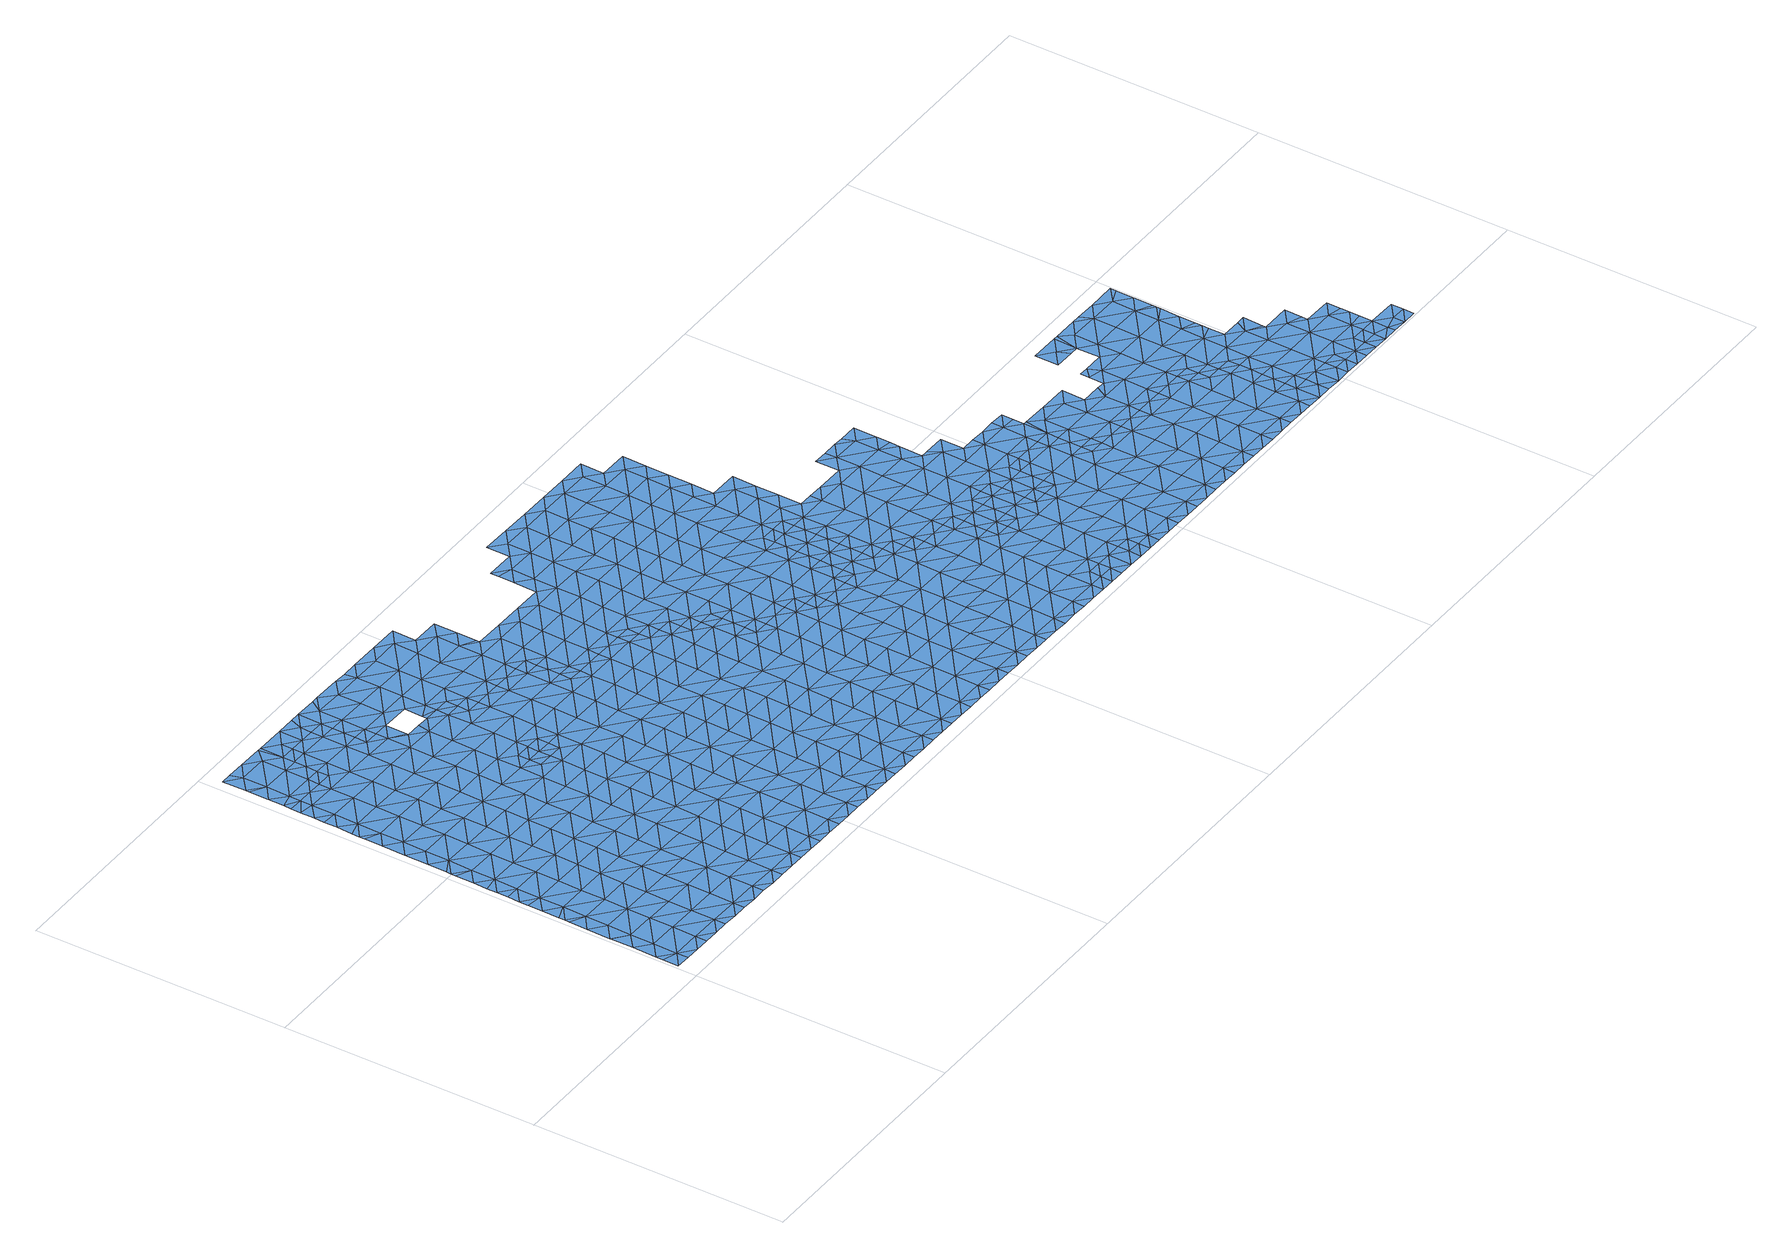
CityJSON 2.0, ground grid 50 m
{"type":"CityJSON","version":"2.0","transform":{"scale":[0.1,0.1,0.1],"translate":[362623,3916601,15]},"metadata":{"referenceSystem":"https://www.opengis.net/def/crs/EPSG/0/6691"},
"CityObjects":{
"waterbody1":{"type":"WaterBody","attributes":{"name":"9","class":"1140","function":"1","WaterBodyRiverFloodingRiskAttribute.description":"5","WaterBodyRiverFloodingRiskAttribute.rankOrg":"2","WaterBodyRiverFloodingRiskAttribute.adminType":"2","WaterBodyRiverFloodingRiskAttribute.scale":"L1"},"geometry":[{"type":"MultiSurface","lod":"1","boundaries":[[[0,1,2]],[[3,1,0]],[[2,4,0]],[[5,6,3]],[[0,5,3]],[[4,7,0]],[[5,8,6]],[[9,8,10]],[[9,6,8]],[[7,11,0]],[[8,12,10]],[[0,13,5]],[[14,10,12]],[[15,11,7]],[[16,17,18]],[[17,14,12]],[[16,14,17]],[[13,0,11]],[[13,19,5]],[[18,20,21]],[[17,20,18]],[[20,22,21]],[[8,5,19]],[[8,23,12]],[[15,24,11]],[[19,23,8]],[[23,17,12]],[[22,25,26]],[[26,25,27]],[[22,20,25]],[[27,28,29]],[[29,28,30]],[[13,11,31]],[[27,25,28]],[[11,24,31]],[[20,17,32]],[[13,33,19]],[[30,34,35]],[[32,17,23]],[[24,36,31]],[[37,35,34]],[[30,28,34]],[[25,20,38]],[[19,39,23]],[[38,20,32]],[[40,28,25]],[[34,41,37]],[[13,31,33]],[[37,41,42]],[[42,41,43]],[[36,44,31]],[[45,46,43]],[[47,25,38]],[[41,45,43]],[[19,33,39]],[[39,48,23]],[[23,49,32]],[[48,49,23]],[[50,46,45]],[[40,25,47]],[[34,28,40]],[[31,51,33]],[[51,31,44]],[[32,52,38]],[[53,50,45]],[[54,50,53]],[[49,52,32]],[[55,45,41]],[[53,56,54]],[[38,57,47]],[[34,40,58]],[[54,56,59]],[[41,34,55]],[[44,60,51]],[[52,57,38]],[[55,34,58]],[[61,33,51]],[[39,62,48]],[[63,40,47]],[[39,33,62]],[[60,64,51]],[[65,59,66]],[[57,63,47]],[[63,58,40]],[[59,56,66]],[[33,61,62]],[[67,65,66]],[[67,68,69]],[[45,55,70]],[[53,45,71]],[[69,68,72]],[[64,73,51]],[[74,61,51]],[[67,66,68]],[[56,53,71]],[[49,75,52]],[[76,77,72]],[[78,55,58]],[[45,70,71]],[[48,62,79]],[[49,48,75]],[[80,66,56]],[[77,76,81]],[[76,72,68]],[[48,79,75]],[[82,73,64]],[[83,80,56]],[[80,68,66]],[[84,58,63]],[[52,85,57]],[[56,71,83]],[[74,51,73]],[[74,86,61]],[[87,81,88]],[[70,55,78]],[[81,76,88]],[[58,84,78]],[[62,61,86]],[[89,71,70]],[[52,75,90]],[[91,87,92]],[[57,93,63]],[[92,87,88]],[[80,94,68]],[[82,95,73]],[[79,62,86]],[[96,89,70]],[[52,90,85]],[[94,97,68]],[[96,70,78]],[[86,98,79]],[[71,89,83]],[[63,99,84]],[[76,68,97]],[[100,74,73]],[[75,79,98]],[[95,100,73]],[[88,101,92]],[[93,57,85]],[[93,99,63]],[[75,102,90]],[[88,76,97]],[[84,103,78]],[[89,104,83]],[[105,86,74]],[[102,75,98]],[[88,106,101]],[[100,105,74]],[[90,107,85]],[[106,88,97]],[[78,108,96]],[[80,83,109]],[[95,110,100]],[[109,83,104]],[[111,90,102]],[[94,80,109]],[[85,107,93]],[[84,99,103]],[[105,112,86]],[[86,113,98]],[[94,114,97]],[[110,115,100]],[[116,101,106]],[[112,113,86]],[[113,102,98]],[[108,78,103]],[[108,117,96]],[[90,111,107]],[[118,99,93]],[[89,117,104]],[[119,94,109]],[[97,114,106]],[[89,96,117]],[[100,120,105]],[[114,94,119]],[[99,118,103]],[[113,121,102]],[[116,106,122]],[[102,123,111]],[[93,107,124]],[[104,125,109]],[[100,115,120]],[[121,123,102]],[[93,124,118]],[[105,126,112]],[[127,104,117]],[[109,125,119]],[[111,128,107]],[[129,106,114]],[[118,130,103]],[[122,106,129]],[[115,131,120]],[[128,124,107]],[[132,117,108]],[[105,120,133]],[[104,127,125]],[[134,114,119]],[[108,103,132]],[[131,135,120]],[[136,122,129]],[[137,122,136]],[[132,103,130]],[[105,133,126]],[[138,137,136]],[[111,123,128]],[[134,129,114]],[[113,112,139]],[[117,140,127]],[[119,125,141]],[[135,142,120]],[[143,138,144]],[[145,130,118]],[[112,126,139]],[[121,146,123]],[[138,136,144]],[[121,113,146]],[[147,143,148]],[[119,141,134]],[[124,128,149]],[[118,124,145]],[[150,136,129]],[[117,132,151]],[[148,143,144]],[[113,139,146]],[[152,141,125]],[[124,149,145]],[[133,120,153]],[[117,151,140]],[[145,154,130]],[[130,155,132]],[[125,127,152]],[[135,156,142]],[[129,134,157]],[[153,120,142]],[[128,123,158]],[[152,127,140]],[[144,136,150]],[[126,133,159]],[[123,146,158]],[[148,144,160]],[[129,157,150]],[[152,161,141]],[[162,160,144]],[[156,163,142]],[[133,153,159]],[[151,132,155]],[[130,154,155]],[[139,126,164]],[[128,158,165]],[[149,128,166]],[[162,144,150]],[[155,167,151]],[[151,168,140]],[[134,141,169]],[[164,126,159]],[[163,170,142]],[[166,128,165]],[[171,153,142]],[[167,168,151]],[[157,134,169]],[[146,139,172]],[[141,161,169]],[[145,149,173]],[[150,157,174]],[[145,175,154]],[[140,176,152]],[[177,160,162]],[[172,139,164]],[[158,146,172]],[[174,178,150]],[[179,162,150]],[[180,170,163]],[[149,166,173]],[[154,181,155]],[[174,157,182]],[[157,169,182]],[[171,142,170]],[[159,153,171]],[[150,178,179]],[[183,177,162]],[[155,184,167]],[[161,152,176]],[[145,173,175]],[[185,162,179]],[[140,168,176]],[[158,172,186]],[[165,158,187]],[[188,169,161]],[[180,189,170]],[[190,174,182]],[[162,185,183]],[[187,158,186]],[[191,192,167]],[[191,167,184]],[[154,175,181]],[[159,171,193]],[[164,159,194]],[[168,167,192]],[[184,155,181]],[[166,165,195]],[[182,169,196]],[[161,176,197]],[[198,171,170]],[[199,190,182]],[[194,159,193]],[[172,164,194]],[[189,198,170]],[[195,165,187]],[[173,166,195]],[[200,199,182]],[[200,182,196]],[[188,161,197]],[[181,201,184]],[[196,169,188]],[[186,172,202]],[[203,193,171]],[[202,172,194]],[[204,198,189]],[[205,187,186]],[[168,192,206]],[[176,207,197]],[[208,206,192]],[[173,195,209]],[[175,173,210]],[[175,211,181]],[[176,168,207]],[[181,212,201]],[[196,188,213]],[[193,203,194]],[[214,186,202]],[[215,195,187]],[[173,209,210]],[[171,198,216]],[[168,206,207]],[[211,212,181]],[[204,217,198]],[[205,186,214]],[[171,216,203]],[[194,218,202]],[[208,219,206]],[[175,210,211]],[[213,188,220]],[[197,207,221]],[[188,197,222]],[[215,187,205]],[[209,195,215]],[[218,194,203]],[[223,214,202]],[[219,224,206]],[[211,225,212]],[[197,221,222]],[[220,188,222]],[[226,225,219]],[[226,212,225]],[[216,198,227]],[[198,217,227]],[[228,229,209]],[[229,211,210]],[[230,202,218]],[[231,205,214]],[[225,224,219]],[[207,232,221]],[[209,215,228]],[[210,209,229]],[[207,206,232]],[[233,220,222]],[[217,234,227]],[[203,235,218]],[[221,236,222]],[[202,230,223]],[[205,231,215]],[[216,227,237]],[[203,216,235]],[[211,238,225]],[[206,224,232]],[[239,233,222]],[[234,240,227]],[[216,237,235]],[[214,223,231]],[[221,241,236]],[[242,228,215]],[[238,211,229]],[[222,236,239]],[[243,224,225]],[[221,232,241]],[[233,239,244]],[[240,245,227]],[[230,246,223]],[[247,215,231]],[[248,229,228]],[[249,225,238]],[[218,235,250]],[[230,218,246]],[[251,236,241]],[[237,227,245]],[[242,248,228]],[[248,238,229]],[[218,250,246]],[[252,245,240]],[[253,241,232]],[[223,254,231]],[[215,247,242]],[[245,255,237]],[[225,249,243]],[[232,224,253]],[[256,251,241]],[[235,237,257]],[[258,249,238]],[[224,243,253]],[[223,246,254]],[[252,259,245]],[[237,255,257]],[[241,260,256]],[[261,238,248]],[[250,235,262]],[[263,243,249]],[[231,254,264]],[[247,231,265]],[[241,253,260]],[[266,255,245]],[[258,238,261]],[[235,257,262]],[[258,263,249]],[[263,253,243]],[[231,264,265]],[[267,245,259]],[[246,250,268]],[[242,247,269]],[[270,256,260]],[[248,242,269]],[[271,257,255]],[[250,262,268]],[[272,260,253]],[[247,265,269]],[[254,246,273]],[[263,272,253]],[[274,270,260]],[[259,275,267]],[[266,245,267]],[[271,262,257]],[[261,248,276]],[[246,268,273]],[[264,254,277]],[[248,269,276]],[[278,274,260]],[[272,278,260]],[[275,279,267]],[[280,268,262]],[[255,266,271]],[[254,273,277]],[[271,280,262]],[[265,264,281]],[[261,276,282]],[[258,261,283]],[[284,272,263]],[[279,285,267]],[[267,285,266]],[[283,286,258]],[[287,273,268]],[[264,277,281]],[[269,288,276]],[[261,282,283]],[[269,265,288]],[[286,284,263]],[[263,258,286]],[[289,274,278]],[[290,291,272]],[[290,272,284]],[[292,277,273]],[[265,281,288]],[[268,280,293]],[[278,272,291]],[[276,294,282]],[[279,295,285]],[[291,296,278]],[[296,297,278]],[[268,293,287]],[[298,281,277]],[[266,285,299]],[[271,266,300]],[[289,278,297]],[[276,288,301]],[[282,302,283]],[[303,284,286]],[[295,304,285]],[[300,266,299]],[[280,271,300]],[[298,288,281]],[[273,287,292]],[[276,301,294]],[[283,305,286]],[[306,299,285]],[[304,306,285]],[[298,277,292]],[[307,301,288]],[[303,286,308]],[[282,294,302]],[[280,300,309]],[[293,280,310]],[[310,280,309]],[[310,311,293]],[[312,300,299]],[[305,283,302]],[[313,306,304]],[[307,288,298]],[[314,294,301]],[[287,293,311]],[[308,286,305]],[[307,315,301]],[[311,316,287]],[[317,299,306]],[[292,316,298]],[[318,302,294]],[[300,319,309]],[[292,287,316]],[[320,308,305]],[[313,321,306]],[[322,307,298]],[[314,301,315]],[[299,317,312]],[[323,305,302]],[[309,324,310]],[[325,320,305]],[[319,300,312]],[[321,326,306]],[[294,314,318]],[[298,316,322]],[[323,325,305]],[[324,309,319]],[[311,310,324]],[[323,302,318]],[[317,306,327]],[[311,328,316]],[[307,322,329]],[[315,307,330]],[[321,331,326]],[[327,332,317]],[[332,319,312]],[[333,328,311]],[[328,322,316]],[[330,307,329]],[[306,326,327]],[[330,334,315]],[[312,317,332]],[[311,324,333]],[[314,315,334]],[[335,325,323]],[[331,336,326]],[[337,324,319]],[[318,338,323]],[[322,339,329]],[[340,335,323]],[[318,314,341]],[[336,342,326]],[[343,327,326]],[[337,319,332]],[[318,341,338]],[[324,344,333]],[[345,322,328]],[[323,338,340]],[[340,346,335]],[[314,334,341]],[[342,343,326]],[[339,347,329]],[[348,342,336]],[[322,345,339]],[[327,349,332]],[[324,337,344]],[[344,350,333]],[[330,329,347]],[[351,338,341]],[[352,341,334]],[[343,349,327]],[[353,345,328]],[[328,333,354]],[[355,352,334]],[[334,330,355]],[[341,356,351]],[[348,357,342]],[[337,332,349]],[[358,356,341]],[[355,330,347]],[[333,350,354]],[[341,352,358]],[[359,339,345]],[[360,347,339]],[[353,328,354]],[[342,361,343]],[[362,350,344]],[[361,342,357]],[[337,349,363]],[[344,337,364]],[[359,360,339]],[[365,352,355]],[[366,367,347]],[[366,347,360]],[[368,349,343]],[[337,363,364]],[[345,353,359]],[[355,347,367]],[[369,365,355]],[[361,357,370]],[[367,369,355]],[[371,368,343]],[[362,344,364]],[[362,372,350]],[[373,363,349]],[[343,361,371]],[[354,350,372]],[[354,374,353]],[[375,360,359]],[[365,369,376]],[[370,377,361]],[[372,374,354]],[[363,378,364]],[[379,375,359]],[[380,371,361]],[[373,349,368]],[[373,378,363]],[[377,380,361]],[[374,381,353]],[[364,378,362]],[[359,353,381]],[[382,368,371]],[[383,380,377]],[[362,384,372]],[[379,359,381]],[[384,362,378]],[[385,374,372]],[[371,380,382]],[[382,386,368]],[[387,379,381]],[[383,388,380]],[[374,389,381]],[[373,368,390]],[[373,391,378]],[[372,384,392]],[[389,393,381]],[[381,394,387]],[[388,395,380]],[[393,394,381]],[[374,385,389]],[[396,382,380]],[[368,386,390]],[[397,384,378]],[[372,392,385]],[[396,386,382]],[[391,373,390]],[[398,389,385]],[[388,399,395]],[[396,380,395]],[[400,390,386]],[[397,378,391]],[[392,384,397]],[[397,401,392]],[[399,402,395]],[[385,392,401]],[[400,386,396]],[[398,385,403]],[[390,404,391]],[[405,404,390]],[[385,406,403]],[[390,400,405]],[[385,401,406]],[[395,402,407]],[[404,408,391]],[[408,401,397]],[[409,407,402]],[[396,395,410]],[[396,411,400]],[[397,391,408]],[[412,403,406]],[[413,406,401]],[[395,407,410]],[[400,411,405]],[[409,414,407]],[[396,410,411]],[[412,406,415]],[[413,401,408]],[[411,416,405]],[[404,405,416]],[[414,417,407]],[[418,406,413]],[[407,419,410]],[[415,406,418]],[[404,420,408]],[[417,419,407]],[[421,420,404]],[[421,404,416]],[[422,417,414]],[[423,413,408]],[[424,415,418]],[[425,415,424]],[[419,426,410]],[[427,425,424]],[[420,423,408]],[[424,428,427]],[[411,410,426]],[[411,429,416]],[[430,428,431]],[[432,424,418]],[[430,427,428]],[[422,433,417]],[[426,429,411]],[[429,421,416]],[[423,434,413]],[[434,432,418]],[[435,436,437]],[[418,413,434]],[[435,431,428]],[[437,431,435]],[[433,438,417]],[[439,440,424]],[[439,424,432]],[[417,438,419]],[[421,441,420]],[[428,424,440]],[[429,441,421]],[[442,443,444]],[[445,436,435]],[[444,436,445]],[[446,447,428]],[[446,428,440]],[[448,438,433]],[[420,449,423]],[[435,428,447]],[[419,450,426]],[[441,449,420]],[[442,444,445]],[[451,432,434]],[[423,452,434]],[[453,454,435]],[[453,435,447]],[[419,438,455]],[[445,435,454]],[[456,451,434]],[[445,457,442]],[[458,456,434]],[[448,459,438]],[[423,460,452]],[[458,434,452]],[[461,457,445]],[[419,455,450]],[[461,445,454]],[[429,426,462]],[[423,449,460]],[[459,448,463]],[[459,464,438]],[[455,438,464]],[[426,450,462]],[[441,429,465]],[[466,452,460]],[[429,462,465]],[[449,441,467]],[[450,455,468]],[[455,464,468]],[[460,449,467]],[[466,460,469]],[[441,465,467]],[[468,464,470]],[[462,450,471]],[[460,472,469]],[[450,468,471]],[[460,467,472]],[[470,473,468]],[[465,462,474]],[[474,462,471]],[[467,465,475]],[[476,469,472]],[[477,478,467]],[[477,467,475]],[[479,471,468]],[[480,465,474]],[[472,467,478]],[[475,465,480]],[[481,468,473]],[[481,479,468]],[[482,483,472]],[[482,472,478]],[[476,472,483]],[[484,474,471]],[[485,481,473]],[[486,475,480]],[[479,484,471]],[[484,480,474]],[[487,486,480]],[[485,488,481]],[[489,487,480]],[[484,489,480]],[[490,479,481]],[[488,490,481]],[[491,488,492]],[[492,493,491]],[[491,493,494]],[[495,484,479]],[[491,490,488]],[[489,496,487]],[[496,497,498]],[[490,495,479]],[[498,487,496]],[[494,499,491]],[[500,501,502]],[[495,503,484]],[[484,504,489]],[[505,496,489]],[[500,497,496]],[[502,497,500]],[[503,504,484]],[[504,505,489]],[[491,506,490]],[[507,501,500]],[[505,508,496]],[[509,500,496]],[[508,509,496]],[[491,499,510]],[[490,511,495]],[[509,512,500]],[[499,513,510]],[[506,511,490]],[[512,514,500]],[[511,503,495]],[[491,510,506]],[[507,500,514]],[[515,505,504]],[[513,516,510]],[[517,504,503]],[[511,517,503]],[[518,515,504]],[[516,519,510]],[[510,519,506]],[[520,518,504]],[[517,520,504]],[[506,521,511]],[[522,519,516]],[[511,523,517]],[[520,524,518]],[[506,519,521]],[[524,525,526]],[[521,523,511]],[[526,518,524]],[[522,527,519]],[[523,528,517]],[[517,529,520]],[[530,525,524]],[[531,525,530]],[[532,521,519]],[[527,532,519]],[[533,531,534]],[[534,531,530]],[[520,535,524]],[[517,528,529]],[[536,532,527]],[[532,537,521]],[[524,538,530]],[[537,539,521]],[[534,530,540]],[[520,529,535]],[[523,521,539]],[[538,540,530]],[[536,541,532]],[[528,523,539]],[[524,535,538]],[[529,542,535]],[[529,528,543]],[[541,544,532]],[[545,537,532]],[[528,539,543]],[[546,540,538]],[[544,545,532]],[[547,548,535]],[[545,539,537]],[[529,549,542]],[[535,542,547]],[[550,544,541]],[[538,535,548]],[[529,543,549]],[[551,552,538]],[[538,548,551]],[[546,538,552]],[[539,553,543]],[[554,542,549]],[[550,555,544]],[[539,545,553]],[[553,556,543]],[[555,557,544]],[[554,549,558]],[[544,557,545]],[[549,543,559]],[[559,543,556]],[[549,559,558]],[[560,557,555]],[[545,561,553]],[[562,561,545]],[[545,557,562]],[[563,558,559]],[[560,564,557]],[[561,565,553]],[[556,553,565]],[[559,566,563]],[[559,556,565]],[[557,567,562]],[[557,564,568]],[[569,561,562]],[[570,559,565]],[[566,559,570]],[[568,564,571]],[[569,565,561]],[[557,568,567]],[[572,566,570]],[[571,573,568]],[[574,570,565]],[[562,567,569]],[[572,570,575]],[[568,576,567]],[[576,568,573]],[[565,569,574]],[[567,577,569]],[[575,570,578]],[[570,574,578]],[[576,573,579]],[[577,567,576]],[[569,580,574]],[[581,575,578]],[[579,582,576]],[[580,569,577]],[[580,583,574]],[[574,584,578]],[[583,584,574]],[[581,578,585]],[[576,586,577]],[[584,585,578]],[[576,582,586]],[[586,587,577]],[[577,588,580]],[[582,589,586]],[[590,583,580]],[[591,585,584]],[[589,592,586]],[[577,587,588]],[[584,583,593]],[[594,591,584]],[[592,595,586]],[[594,584,593]],[[587,586,595]],[[580,588,590]],[[593,583,590]],[[595,596,587]],[[591,594,597]],[[596,598,587]],[[588,587,598]],[[599,593,590]],[[598,600,588]],[[601,590,588]],[[595,592,602]],[[600,601,588]],[[592,603,602]],[[604,599,590]],[[605,595,602]],[[601,604,590]],[[603,606,602]],[[607,605,602]],[[599,604,608]],[[607,602,606]],[[607,606,609]],[[606,610,609]],[[611,607,609]],[[610,612,609]],[[612,610,613]],[[611,609,612]],[[614,611,612]]]}]},
"waterbody2":{"type":"WaterBody","attributes":{"name":"9","class":"1140","function":"1","WaterBodyRiverFloodingRiskAttribute.description":"5","WaterBodyRiverFloodingRiskAttribute.rankOrg":"1","WaterBodyRiverFloodingRiskAttribute.adminType":"2","WaterBodyRiverFloodingRiskAttribute.scale":"L1"},"geometry":[{"type":"MultiSurface","lod":"1","boundaries":[[[92,615,91]],[[616,615,617]],[[617,615,92]],[[618,619,616]],[[619,618,620]],[[618,616,617]],[[92,101,617]],[[620,621,622]],[[620,618,621]],[[101,623,617]],[[624,618,617]],[[622,621,625]],[[618,626,621]],[[101,116,623]],[[624,617,623]],[[624,626,618]],[[625,621,627]],[[626,627,621]],[[116,137,623]],[[137,116,122]],[[137,138,623]],[[624,623,138]],[[143,147,624]],[[628,627,626]],[[624,138,143]],[[626,624,147]],[[626,147,628]],[[628,147,629]],[[630,629,147]],[[148,630,147]],[[630,631,629]],[[148,160,630]],[[631,630,160]],[[632,631,160]],[[177,632,160]],[[632,633,631]],[[177,183,632]],[[190,634,174]],[[178,174,634]],[[179,178,634]],[[633,632,635]],[[636,183,185]],[[632,183,635]],[[185,179,636]],[[179,634,636]],[[190,199,634]],[[637,635,183]],[[183,636,637]],[[638,636,634]],[[639,635,637]],[[634,199,638]],[[637,636,640]],[[639,637,641]],[[199,642,638]],[[636,638,640]],[[643,637,640]],[[641,637,643]],[[644,220,233]],[[645,640,638]],[[646,638,642]],[[642,644,647]],[[644,233,647]],[[648,641,643]],[[647,646,642]],[[640,645,643]],[[233,244,647]],[[638,646,645]],[[648,643,649]],[[643,645,649]],[[239,236,650]],[[244,239,650]],[[236,251,650]],[[647,244,651]],[[649,652,648]],[[646,647,653]],[[244,650,651]],[[251,256,650]],[[653,647,651]],[[645,654,649]],[[645,646,654]],[[652,649,655]],[[646,653,654]],[[656,650,256]],[[651,650,656]],[[651,657,653]],[[655,649,658]],[[649,654,658]],[[256,270,656]],[[657,651,656]],[[270,274,656]],[[659,658,654]],[[653,657,660]],[[654,653,661]],[[655,658,662]],[[653,660,661]],[[663,656,274]],[[659,662,658]],[[664,660,657]],[[659,654,661]],[[289,663,274]],[[657,656,664]],[[656,663,664]],[[665,661,660]],[[666,659,661]],[[659,667,662]],[[303,290,284]],[[289,297,663]],[[668,660,664]],[[665,666,661]],[[291,290,669]],[[666,667,659]],[[290,303,669]],[[665,660,668]],[[297,670,663]],[[669,671,291]],[[296,291,671]],[[672,668,664]],[[297,296,671]],[[303,308,669]],[[671,670,297]],[[673,672,664]],[[664,663,673]],[[674,675,668]],[[674,668,672]],[[676,666,665]],[[677,671,669]],[[663,670,673]],[[665,668,675]],[[669,308,678]],[[676,665,675]],[[679,670,671]],[[678,308,320]],[[669,678,677]],[[670,680,673]],[[672,673,681]],[[320,325,678]],[[679,680,670]],[[671,677,679]],[[680,681,673]],[[682,677,678]],[[683,678,325]],[[683,682,678]],[[684,679,677]],[[335,683,325]],[[682,684,677]],[[685,680,679]],[[681,680,686]],[[335,346,683]],[[684,685,679]],[[346,687,683]],[[686,680,685]],[[340,688,346]],[[340,338,688]],[[338,351,688]],[[688,687,346]],[[682,683,689]],[[351,356,688]],[[683,687,689]],[[684,682,690]],[[686,685,691]],[[688,692,687]],[[682,689,690]],[[358,693,356]],[[358,352,693]],[[685,684,694]],[[352,365,693]],[[688,356,692]],[[684,690,694]],[[691,685,694]],[[356,693,692]],[[365,376,693]],[[687,692,695]],[[366,360,696]],[[691,697,698]],[[689,687,699]],[[697,691,694]],[[696,360,375]],[[367,366,696]],[[696,700,367]],[[701,702,698]],[[703,692,693]],[[687,695,699]],[[369,367,700]],[[690,689,704]],[[702,701,705]],[[376,369,700]],[[375,379,696]],[[698,697,701]],[[693,376,706]],[[689,699,704]],[[694,690,707]],[[701,708,705]],[[376,700,706]],[[703,693,706]],[[695,692,703]],[[709,700,696]],[[690,704,707]],[[710,696,379]],[[697,694,711]],[[697,712,701]],[[710,709,696]],[[711,694,707]],[[713,706,700]],[[695,703,714]],[[699,695,715]],[[710,379,387]],[[709,713,700]],[[715,695,714]],[[701,712,708]],[[697,711,712]],[[704,699,716]],[[387,394,710]],[[703,706,713]],[[716,699,715]],[[707,704,716]],[[703,717,714]],[[707,718,711]],[[719,708,720]],[[394,721,710]],[[708,712,720]],[[717,703,713]],[[398,722,389]],[[723,715,714]],[[718,707,716]],[[393,722,394]],[[724,712,711]],[[710,725,709]],[[393,389,722]],[[725,713,709]],[[722,721,394]],[[726,719,720]],[[727,714,717]],[[711,718,728]],[[398,403,722]],[[710,721,725]],[[714,727,723]],[[711,728,724]],[[725,729,713]],[[716,715,730]],[[720,712,731]],[[717,713,729]],[[720,731,726]],[[715,723,730]],[[712,724,731]],[[729,732,717]],[[717,733,727]],[[718,716,734]],[[718,735,728]],[[722,403,736]],[[734,716,730]],[[737,723,727]],[[721,722,738]],[[739,724,728]],[[403,412,736]],[[738,722,736]],[[740,729,725]],[[733,717,732]],[[735,718,734]],[[725,721,740]],[[724,741,731]],[[726,731,742]],[[412,415,736]],[[743,732,729]],[[737,727,733]],[[721,738,740]],[[744,734,730]],[[728,735,739]],[[730,723,745]],[[425,427,736]],[[736,415,425]],[[745,723,737]],[[738,736,427]],[[732,746,733]],[[724,739,741]],[[729,740,743]],[[427,430,738]],[[742,731,741]],[[430,431,738]],[[738,431,740]],[[744,730,745]],[[735,734,744]],[[747,737,733]],[[732,743,746]],[[746,748,733]],[[436,743,740]],[[437,436,740]],[[437,740,431]],[[739,735,749]],[[750,745,737]],[[443,746,743]],[[735,744,749]],[[739,751,741]],[[444,443,743]],[[742,741,752]],[[444,743,436]],[[733,748,747]],[[753,739,749]],[[745,754,744]],[[755,748,746]],[[750,754,745]],[[737,747,750]],[[739,753,751]],[[755,746,443]],[[752,741,751]],[[756,747,748]],[[749,757,753]],[[439,432,758]],[[755,756,748]],[[749,744,757]],[[758,432,451]],[[440,439,758]],[[443,442,755]],[[759,750,747]],[[757,744,754]],[[760,752,751]],[[761,440,758]],[[446,440,761]],[[756,759,747]],[[447,446,761]],[[451,456,758]],[[442,457,755]],[[751,753,762]],[[763,447,761]],[[453,447,763]],[[759,764,750]],[[765,760,751]],[[750,766,754]],[[753,757,762]],[[454,453,763]],[[764,766,750]],[[767,761,758]],[[768,456,458]],[[769,758,456]],[[765,751,762]],[[458,452,768]],[[461,770,457]],[[771,755,457]],[[755,772,756]],[[770,454,763]],[[461,454,770]],[[754,773,757]],[[768,452,466]],[[767,763,761]],[[769,456,768]],[[771,457,770]],[[757,774,762]],[[466,469,768]],[[762,775,765]],[[758,769,767]],[[763,776,770]],[[777,760,765]],[[755,771,772]],[[764,759,778]],[[754,766,773]],[[759,756,779]],[[768,780,769]],[[776,763,767]],[[771,770,781]],[[756,772,779]],[[777,765,775]],[[766,764,782]],[[757,773,774]],[[778,759,779]],[[764,778,782]],[[775,762,774]],[[781,783,771]],[[771,783,772]],[[768,469,780]],[[766,784,773]],[[781,770,785]],[[769,786,767]],[[770,776,785]],[[766,782,784]],[[787,779,772]],[[788,774,773]],[[469,476,780]],[[789,778,779]],[[785,790,781]],[[769,780,791]],[[772,783,787]],[[767,792,776]],[[773,784,788]],[[787,789,779]],[[775,774,793]],[[476,483,780]],[[769,791,786]],[[477,475,794]],[[795,790,785]],[[774,788,793]],[[794,475,486]],[[478,477,794]],[[767,786,792]],[[796,780,483]],[[797,795,785]],[[798,478,794]],[[482,478,798]],[[785,776,797]],[[483,482,798]],[[486,487,794]],[[791,780,796]],[[776,792,797]],[[497,798,794]],[[796,483,798]],[[498,497,794]],[[498,794,487]],[[786,791,799]],[[799,791,796]],[[501,796,798]],[[502,501,798]],[[502,798,497]],[[792,786,800]],[[786,799,800]],[[795,797,801]],[[802,799,796]],[[803,796,501]],[[804,801,797]],[[792,800,805]],[[797,792,804]],[[806,800,799]],[[792,805,804]],[[507,803,501]],[[802,796,803]],[[804,807,801]],[[808,801,807]],[[507,514,803]],[[806,799,802]],[[805,800,806]],[[515,809,505]],[[809,509,508]],[[508,505,809]],[[808,807,810]],[[804,805,811]],[[812,807,804]],[[809,813,509]],[[813,514,512]],[[805,806,811]],[[512,509,813]],[[515,518,809]],[[802,803,814]],[[803,514,814]],[[810,807,815]],[[812,804,811]],[[814,816,802]],[[802,817,806]],[[525,813,809]],[[812,818,807]],[[526,525,809]],[[514,813,814]],[[526,809,518]],[[806,819,811]],[[817,819,806]],[[815,807,818]],[[820,812,811]],[[819,820,811]],[[531,533,813]],[[531,813,525]],[[814,813,533]],[[802,816,817]],[[815,818,821]],[[822,818,812]],[[823,812,820]],[[824,819,817]],[[822,812,823]],[[825,821,818]],[[814,826,816]],[[816,827,817]],[[814,533,828]],[[825,818,822]],[[829,824,817]],[[534,828,533]],[[826,827,816]],[[829,817,827]],[[814,828,826]],[[534,540,828]],[[830,827,826]],[[828,831,826]],[[832,830,826]],[[828,540,831]],[[546,831,540]],[[833,832,826]],[[831,833,826]],[[542,554,547]],[[546,552,831]],[[834,832,833]],[[552,835,831]],[[548,547,836]],[[831,835,833]],[[547,554,836]],[[837,834,833]],[[551,548,838]],[[835,839,833]],[[548,836,838]],[[552,551,838]],[[554,558,836]],[[838,840,552]],[[835,552,841]],[[837,833,839]],[[841,552,840]],[[838,836,842]],[[843,840,838]],[[836,558,842]],[[841,840,844]],[[558,563,842]],[[845,844,840]],[[838,842,843]],[[843,845,840]],[[563,566,842]],[[566,846,842]],[[842,846,843]],[[843,847,845]],[[848,844,845]],[[846,566,572]],[[843,849,847]],[[845,847,848]],[[843,846,849]],[[572,575,846]],[[850,847,849]],[[851,849,846]],[[852,850,849]],[[846,575,853]],[[853,575,581]],[[849,851,852]],[[846,853,851]],[[581,585,853]],[[854,855,852]],[[856,855,857]],[[852,851,854]],[[857,855,854]],[[851,853,858]],[[859,854,851]],[[853,585,858]],[[854,860,857]],[[591,858,585]],[[858,859,851]],[[861,862,863]],[[864,863,862]],[[865,860,854]],[[859,865,854]],[[591,597,858]],[[866,864,862]],[[862,861,867]],[[594,593,599]],[[868,597,594]],[[860,869,867]],[[862,867,866]],[[860,865,869]],[[859,858,870]],[[594,599,868]],[[858,597,870]],[[605,871,595]],[[869,872,867]],[[872,873,867]],[[866,867,873]],[[596,595,871]],[[870,874,859]],[[859,875,865]],[[598,596,871]],[[597,868,870]],[[599,608,868]],[[871,876,598]],[[876,601,600]],[[600,598,876]],[[605,607,871]],[[875,859,874]],[[869,865,875]],[[876,877,601]],[[878,873,872]],[[604,877,608]],[[604,601,877]],[[875,879,869]],[[869,880,872]],[[868,608,881]],[[882,871,607]],[[870,868,883]],[[608,877,881]],[[876,871,882]],[[883,868,881]],[[874,870,883]],[[884,875,874]],[[869,879,880]],[[878,872,880]],[[882,607,611]],[[877,876,885]],[[885,876,882]],[[877,886,881]],[[887,874,883]],[[888,879,875]],[[878,880,889]],[[885,886,877]],[[890,883,881]],[[611,614,882]],[[884,874,887]],[[888,880,879]],[[891,890,881]],[[892,883,890]],[[889,880,893]],[[888,875,884]],[[894,885,882]],[[891,881,886]],[[887,883,895]],[[612,896,614]],[[897,882,614]],[[612,613,896]],[[895,883,892]],[[895,898,887]],[[888,899,880]],[[900,884,887]],[[613,901,896]],[[894,886,885]],[[900,887,898]],[[897,614,896]],[[893,880,899]],[[902,888,884]],[[886,903,891]],[[901,904,896]],[[890,891,905]],[[906,902,884]],[[882,897,894]],[[906,884,900]],[[894,907,886]],[[904,908,896]],[[909,910,891]],[[909,891,903]],[[886,907,903]],[[911,888,902]],[[897,896,912]],[[913,893,899]],[[912,896,908]],[[914,888,911]],[[905,891,910]],[[899,888,914]],[[915,899,914]],[[916,907,894]],[[907,917,903]],[[913,899,915]],[[894,897,918]],[[897,912,918]],[[919,918,912]],[[920,916,894]],[[916,921,907]],[[920,894,918]],[[907,921,917]],[[919,922,918]],[[922,923,918]],[[920,924,916]],[[923,925,918]],[[918,925,920]],[[925,926,920]],[[924,920,926]]]}]},
"waterbody3":{"type":"WaterBody","attributes":{"name":"9","class":"1140","function":"1","WaterBodyRiverFloodingRiskAttribute.description":"5","WaterBodyRiverFloodingRiskAttribute.rankOrg":"1","WaterBodyRiverFloodingRiskAttribute.adminType":"2","WaterBodyRiverFloodingRiskAttribute.scale":"L1"},"geometry":[{"type":"MultiSurface","lod":"1","boundaries":[[[191,201,927]],[[219,208,927]],[[208,191,927]],[[226,219,927]],[[212,226,927]],[[192,191,208]],[[201,191,184]],[[201,212,927]]]}]},
"waterbody4":{"type":"WaterBody","attributes":{"name":"9","class":"1140","function":"1","WaterBodyRiverFloodingRiskAttribute.description":"5","WaterBodyRiverFloodingRiskAttribute.rankOrg":"1","WaterBodyRiverFloodingRiskAttribute.adminType":"2","WaterBodyRiverFloodingRiskAttribute.scale":"L1"},"geometry":[{"type":"MultiSurface","lod":"1","boundaries":[[[470,459,928]],[[929,930,928]],[[930,931,932]],[[931,492,932]],[[929,928,463]],[[931,493,492]],[[485,473,932]],[[932,473,930]],[[928,930,473]],[[473,470,928]],[[488,485,932]],[[492,488,932]],[[459,463,928]],[[464,459,470]]]}]},
"waterbody5":{"type":"WaterBody","attributes":{"name":"9","class":"1140","function":"1","WaterBodyRiverFloodingRiskAttribute.description":"5","WaterBodyRiverFloodingRiskAttribute.rankOrg":"2","WaterBodyRiverFloodingRiskAttribute.adminType":"2","WaterBodyRiverFloodingRiskAttribute.scale":"L1"},"geometry":[{"type":"MultiSurface","lod":"1","boundaries":[[[919,933,922]],[[919,908,933]],[[919,912,908]],[[908,904,934]],[[934,935,936]],[[934,936,933]],[[908,934,933]],[[922,933,936]]]}]},
"waterbody6":{"type":"WaterBody","attributes":{"name":"9","class":"1140","function":"1","WaterBodyRiverFloodingRiskAttribute.description":"5","WaterBodyRiverFloodingRiskAttribute.rankOrg":"1","WaterBodyRiverFloodingRiskAttribute.adminType":"2","WaterBodyRiverFloodingRiskAttribute.scale":"L1"},"geometry":[{"type":"MultiSurface","lod":"1","boundaries":[[[922,937,938]],[[937,922,936]],[[939,938,937]],[[936,940,937]],[[940,939,937]],[[939,940,941]],[[936,935,940]]]}]}
},
"vertices":[
[33,60,6],[5,69,6],[4,38,6],[5,84,6],[33,37,6],[34,107,6],[6,130,6],[61,37,6],[34,153,6],[6,175,6],[6,176,6],[90,60,6],[35,199,6],[91,106,6],[7,223,6],[89,36,6],[8,260,6],[36,245,6],[8,269,6],[91,152,6],[37,291,6],[8,280,6],[9,315,6],[92,198,6],[118,36,6],[37,338,6],[9,343,6],[9,361,6],[38,384,6],[10,384,6],[10,407,6],[147,59,6],[93,244,6],[147,105,6],[39,430,6],[10,426,6],[146,36,6],[11,454,6],[93,291,6],[148,151,6],[95,383,6],[39,476,6],[11,490,7],[11,500,7],[175,35,6],[40,523,7],[12,508,7],[94,337,6],[149,197,6],[149,244,6],[12,546,7],[203,58,6],[150,290,6],[41,569,7],[13,592,7],[96,475,6],[42,615,7],[151,336,6],[95,429,6],[13,639,7],[203,35,6],[204,104,6],[205,150,6],[152,382,6],[231,34,6],[14,674,7],[42,661,7],[14,685,7],[43,707,7],[14,699,7],[97,522,7],[98,568,7],[15,731,8],[260,57,6],[261,103,6],[206,243,6],[44,754,7],[15,756,8],[153,475,6],[205,196,6],[99,660,7],[16,777,8],[260,34,6],[98,614,7],[152,428,6],[208,335,6],[262,149,6],[16,804,8],[44,800,7],[154,567,7],[207,289,6],[16,823,8],[45,823,7],[208,381,6],[100,707,7],[288,33,5],[154,521,7],[100,753,7],[262,196,6],[209,428,6],[317,56,5],[73,823,7],[263,242,6],[210,474,6],[155,613,7],[318,102,5],[101,799,7],[264,334,6],[210,520,7],[156,659,7],[317,33,5],[264,288,6],[318,149,5],[319,195,5],[157,752,7],[345,33,5],[101,822,7],[211,566,7],[266,427,6],[156,706,7],[374,55,5],[320,241,5],[130,822,7],[320,287,6],[265,380,6],[213,659,7],[375,148,5],[212,612,7],[321,333,6],[158,798,7],[266,473,6],[373,32,5],[267,519,7],[374,101,5],[214,751,7],[402,32,5],[159,844,7],[130,845,7],[131,868,7],[376,194,5],[269,612,7],[213,705,7],[430,54,5],[131,891,7],[159,891,7],[323,426,6],[376,240,5],[131,914,7],[160,914,7],[322,380,6],[215,843,7],[268,565,7],[269,658,7],[431,101,5],[323,472,6],[324,518,6],[430,31,5],[215,797,7],[377,286,6],[432,147,5],[188,913,7],[270,704,7],[216,890,7],[458,31,5],[433,193,5],[378,332,6],[379,379,6],[325,564,6],[325,611,6],[271,750,7],[487,53,5],[488,100,5],[433,239,5],[379,425,6],[243,820,7],[380,471,6],[326,657,6],[216,913,7],[244,843,7],[244,866,7],[487,30,5],[381,517,6],[271,796,7],[245,912,7],[353,541,6],[244,889,7],[434,285,6],[435,332,6],[327,749,6],[515,30,5],[272,819,7],[353,564,6],[353,587,6],[489,146,5],[489,192,5],[435,378,6],[299,773,7],[327,703,6],[544,53,5],[300,819,7],[300,776,7],[381,540,6],[490,238,5],[545,145,5],[544,30,5],[491,331,6],[382,610,6],[383,656,6],[382,587,6],[436,424,6],[437,470,6],[438,516,6],[409,540,6],[331,772,7],[491,285,6],[492,377,6],[545,99,5],[572,29,5],[546,191,5],[410,586,6],[356,772,6],[384,702,6],[384,748,6],[548,284,6],[439,609,6],[438,563,6],[410,563,6],[601,52,5],[493,423,6],[494,469,6],[547,237,5],[548,330,6],[440,655,6],[385,772,6],[600,29,5],[602,144,5],[412,725,6],[601,98,5],[494,516,6],[413,748,6],[629,28,5],[440,701,6],[550,422,6],[496,608,6],[413,771,6],[658,51,5],[604,237,5],[549,376,6],[550,469,6],[495,562,6],[603,190,5],[441,724,6],[657,28,5],[496,654,6],[604,283,5],[658,97,5],[469,724,6],[659,143,5],[552,561,6],[686,27,5],[497,700,6],[551,515,6],[660,190,5],[552,607,6],[605,329,5],[606,375,5],[715,96,5],[714,50,5],[660,236,5],[606,421,5],[497,724,6],[716,142,5],[553,653,6],[661,282,5],[526,723,6],[714,27,5],[607,468,5],[662,328,5],[554,700,6],[742,26,5],[716,189,5],[662,374,5],[608,514,5],[609,560,5],[581,630,6],[771,49,5],[609,606,5],[718,281,5],[663,421,5],[554,723,6],[582,653,6],[582,676,6],[719,327,5],[717,235,5],[665,513,5],[771,26,5],[582,699,6],[583,722,6],[719,374,5],[772,95,5],[772,142,5],[664,467,5],[665,559,5],[610,629,5],[799,26,5],[666,605,5],[828,48,5],[720,420,5],[638,629,5],[773,188,5],[774,234,5],[775,280,5],[829,141,5],[827,25,5],[721,512,5],[721,466,5],[775,326,5],[829,94,5],[722,558,5],[830,187,5],[666,629,5],[856,25,5],[776,373,5],[723,605,5],[831,233,5],[695,628,5],[885,47,5],[885,94,5],[832,326,5],[777,419,5],[777,465,5],[884,24,5],[886,140,5],[831,279,5],[778,511,5],[723,628,5],[913,24,5],[887,186,5],[751,581,5],[833,418,5],[751,604,5],[779,557,5],[941,47,5],[942,93,5],[887,232,5],[833,372,5],[752,627,5],[834,464,5],[941,23,5],[943,139,5],[888,278,5],[779,581,5],[807,534,5],[890,371,5],[889,325,5],[835,510,5],[808,580,5],[969,23,5],[807,557,5],[890,417,5],[862,441,5],[998,46,5],[945,278,5],[944,185,5],[944,231,5],[835,534,5],[863,464,5],[863,487,5],[1000,138,5],[863,510,5],[998,23,5],[999,92,5],[946,324,5],[1000,184,5],[946,370,5],[891,440,5],[864,533,5],[1026,22,5],[1001,231,5],[919,440,5],[1055,45,5],[947,416,5],[1056,91,5],[1055,22,5],[1002,277,5],[1003,369,5],[1056,137,5],[947,439,5],[1083,21,5],[975,393,5],[1057,183,5],[1058,230,5],[1002,323,5],[975,416,5],[976,439,5],[1112,44,5],[1112,90,5],[1058,276,5],[1003,392,5],[1111,21,5],[1113,136,5],[1059,322,5],[1140,20,5],[1032,392,5],[1115,229,5],[1114,183,5],[1060,368,5],[1168,43,5],[1115,275,5],[1168,20,4],[1169,89,5],[1170,136,5],[1060,391,5],[1116,321,5],[1197,20,4],[1089,391,5],[1171,182,5],[1225,42,5],[1117,367,5],[1226,88,5],[1172,274,5],[1171,228,5],[1225,19,4],[1173,320,5],[1117,414,5],[1089,414,5],[1227,135,5],[1089,437,5],[1118,460,5],[1227,181,5],[1090,460,5],[1090,483,5],[1145,390,5],[1253,19,4],[1173,367,5],[1119,506,5],[1091,530,5],[1090,507,5],[1282,41,5],[1146,413,5],[1146,436,5],[1228,227,5],[1120,575,5],[1091,576,5],[1091,553,5],[1119,552,5],[1146,459,5],[1147,483,5],[1282,18,4],[1229,273,5],[1283,134,5],[1174,390,5],[1201,343,5],[1147,506,5],[1148,529,5],[1283,88,5],[1202,389,5],[1148,575,5],[1202,366,5],[1310,41,5],[1229,319,5],[1148,552,5],[1284,180,5],[1310,18,4],[1311,64,5],[1285,226,5],[1230,343,5],[1286,272,5],[1339,87,5],[1258,342,5],[1339,64,5],[1340,133,5],[1286,319,5],[1368,63,5],[1341,179,5],[1314,249,5],[1287,342,5],[1314,272,5],[1314,295,5],[1397,132,5],[1342,225,5],[1396,86,5],[1315,318,5],[1315,341,5],[1398,178,5],[1396,63,5],[1342,248,5],[1370,248,5],[1424,62,4],[1398,224,5],[1453,85,4],[1452,39,4],[1424,39,4],[1424,16,4],[1452,16,3],[1454,131,4],[1399,271,5],[1371,294,5],[1371,271,5],[1480,15,3],[1400,317,5],[1372,340,5],[1371,317,5],[1454,177,4],[1455,224,4],[1427,247,4],[1510,84,4],[1400,340,5],[1427,270,4],[1428,293,4],[1509,38,4],[1511,130,4],[1428,316,4],[1509,15,3],[1429,340,4],[1456,247,4],[1537,14,3],[1511,177,4],[1484,246,4],[1566,37,4],[1512,223,4],[1567,83,4],[1566,14,3],[1567,129,4],[1513,269,4],[1485,292,4],[1484,269,4],[1594,13,3],[1568,176,4],[1569,222,4],[1513,315,4],[1485,316,4],[1623,36,4],[1485,339,4],[1514,338,4],[1569,268,4],[1622,13,3],[1623,82,4],[1570,314,4],[1624,129,4],[1542,338,4],[1651,13,3],[1597,245,4],[1625,175,4],[1679,35,4],[1680,81,4],[1570,337,4],[1598,268,4],[1598,291,4],[1625,221,4],[1679,12,3],[1598,314,4],[1599,337,4],[1681,128,4],[1626,244,4],[1707,12,3],[1682,174,4],[1736,34,3],[1654,244,4],[1682,220,4],[1736,11,3],[1738,127,3],[1737,81,3],[1683,243,4],[1764,11,3],[1738,173,3],[1711,243,3],[1794,80,3],[1793,34,3],[1794,126,3],[1739,219,3],[1793,10,3],[1739,242,3],[1821,10,3],[1795,172,3],[1768,242,3],[1850,33,3],[1850,79,3],[1796,218,3],[1849,10,3],[1851,125,3],[1796,241,3],[1878,9,3],[1852,171,3],[1853,218,3],[1825,241,3],[1907,32,3],[1907,78,3],[1908,124,3],[1906,9,3],[1909,170,3],[1853,241,3],[1935,8,3],[1881,194,3],[1881,217,3],[1935,54,3],[1936,78,3],[1881,240,3],[1936,101,3],[1909,194,3],[1936,124,3],[1937,147,3],[1963,31,3],[1963,8,3],[1937,170,3],[1964,54,3],[1991,7,3],[1992,54,3],[1937,193,3],[2020,30,3],[2020,7,3],[2020,53,3],[2048,30,3],[2048,7,3],[2049,53,3],
[17,839,8],[17,870,8],[45,846,7],[46,892,7],[18,909,8],[18,916,8],[46,939,7],[18,962,7],[102,845,7],[103,891,7],[39,962,7],[103,938,7],[75,961,7],[124,960,7],[132,960,7],[160,937,7],[189,959,7],[217,936,7],[226,959,7],[272,843,7],[246,959,7],[273,889,7],[274,935,7],[329,842,6],[289,958,7],[330,888,6],[302,958,7],[357,818,6],[330,934,6],[356,782,6],[386,887,6],[386,841,6],[385,795,6],[359,957,6],[387,933,6],[441,748,6],[442,794,6],[384,956,6],[442,840,6],[443,886,6],[416,956,6],[498,747,6],[499,793,6],[444,932,6],[501,932,7],[499,839,6],[500,885,6],[473,955,6],[555,746,6],[555,792,6],[557,884,6],[529,908,6],[529,954,7],[556,838,6],[610,653,5],[611,745,6],[611,699,5],[584,815,6],[612,791,6],[584,822,6],[585,861,6],[585,907,6],[667,698,5],[667,652,5],[668,744,6],[669,790,6],[641,814,6],[724,697,5],[723,651,5],[725,743,6],[726,789,6],[698,813,6],[780,650,5],[780,604,5],[781,696,5],[782,742,6],[754,812,6],[836,603,5],[836,557,5],[782,789,6],[837,649,5],[891,463,5],[783,835,6],[755,858,6],[838,695,5],[892,510,5],[784,881,6],[756,889,6],[893,602,5],[838,741,6],[756,905,6],[892,556,5],[839,788,6],[813,904,6],[948,509,5],[948,462,5],[840,834,6],[841,880,6],[949,555,5],[894,648,5],[895,694,5],[895,741,5],[950,601,5],[896,787,5],[813,950,6],[841,926,6],[1005,462,5],[1004,415,5],[951,694,5],[897,879,5],[1005,508,5],[870,949,5],[951,647,5],[897,833,5],[1006,554,5],[952,740,5],[898,925,5],[1007,600,5],[1007,646,5],[953,786,5],[953,832,5],[1061,415,5],[1008,693,5],[1061,461,5],[954,878,5],[1062,507,5],[955,925,5],[927,948,5],[1063,553,5],[1009,785,5],[1009,739,5],[1063,599,5],[1065,692,5],[1064,646,5],[1010,831,5],[1066,738,5],[1012,924,5],[984,947,5],[1011,878,5],[1066,784,5],[1120,599,5],[1121,645,5],[1067,830,5],[1174,413,5],[1122,691,5],[1040,946,5],[1175,459,5],[1068,877,5],[1176,505,5],[1122,737,5],[1068,923,5],[1123,783,5],[1232,458,5],[1230,366,5],[1231,412,5],[1176,551,5],[1177,598,5],[1178,644,5],[1124,830,5],[1124,876,5],[1096,899,5],[1232,504,5],[1097,946,5],[1150,714,5],[1178,690,5],[1287,365,5],[1205,574,5],[1151,760,5],[1206,620,5],[1152,806,5],[1233,551,5],[1288,457,5],[1206,667,5],[1152,852,5],[1207,713,5],[1233,574,5],[1288,411,5],[1289,503,5],[1153,898,5],[1342,272,5],[1262,573,5],[1344,364,5],[1290,550,5],[1343,318,5],[1344,410,5],[1345,456,5],[1319,572,5],[1401,409,5],[1401,363,5],[1347,549,5],[1346,503,5],[1402,456,5],[1347,595,5],[1319,619,5],[1456,270,4],[1346,618,5],[1403,502,5],[1403,548,5],[1457,316,4],[1457,362,4],[1376,618,5],[1458,408,4],[1459,455,4],[1404,594,5],[1431,478,4],[1431,524,5],[1396,617,5],[1432,571,5],[1432,543,5],[1444,478,4],[1433,617,5],[1515,408,4],[1487,431,4],[1514,361,4],[1487,477,4],[1515,431,4],[1571,361,4],[1543,430,4],[1572,407,4],[1572,430,4],[1600,383,4],[1626,267,4],[1600,429,4],[1627,313,4],[1600,405,4],[1628,360,4],[1606,383,4],[1683,266,4],[1684,313,4],[1656,382,4],[1684,359,4],[1740,265,3],[1712,335,4],[1713,381,4],[1740,312,3],[1753,335,3],[1797,311,3],[1769,334,3],[1796,265,3],[1798,357,3],[1770,364,3],[1770,381,3],[1788,380,3],[1853,264,3],[1854,310,3],[1827,380,3],[1810,426,3],[1799,449,3],[1771,427,3],[1771,473,3],[1855,356,3],[1828,472,3],[1827,426,3],[1909,217,3],[1855,402,3],[1910,263,3],[1964,77,3],[1856,449,3],[1837,472,3],[1911,309,3],[1911,355,3],[1965,123,3],[1965,170,3],[1885,471,3],[1912,402,3],[1913,448,3],[1966,216,3],[2021,76,3],[1967,262,3],[1968,354,3],[2021,122,3],[2022,169,3],[1968,308,3],[1969,401,3],[1902,471,3],[1995,238,3],[2023,215,3],[1995,270,3],[1942,470,3],[2078,122,3],[1996,285,3],[2077,29,3],[2078,75,3],[1996,298,3],[1970,447,3],[1996,331,3],[2076,6,3],[1997,377,3],[2051,191,3],[2105,6,3],[2035,238,3],[1997,369,3],[2079,168,3],[2105,29,3],[2051,198,3],[2052,238,3],[1997,384,3],[2106,52,3],[1998,470,3],[1998,423,3],[1998,458,3],[2107,144,3],[2108,191,3],[2134,75,3],[2134,51,3],[2135,121,3],[2107,156,3],[2162,51,3],[2163,76,3],[2164,143,3],[2163,97,3],[2163,115,3],
[381,564,6],
[1339,40,5],[1338,17,4],[1367,17,4],[1395,16,4],[1396,40,5],
[2134,28,3],[2133,5,3],[2162,5,3],[2162,20,3],
[2190,27,3],[2219,50,3],[2219,26,3],[2190,4,3],[2218,4,3]
]}
